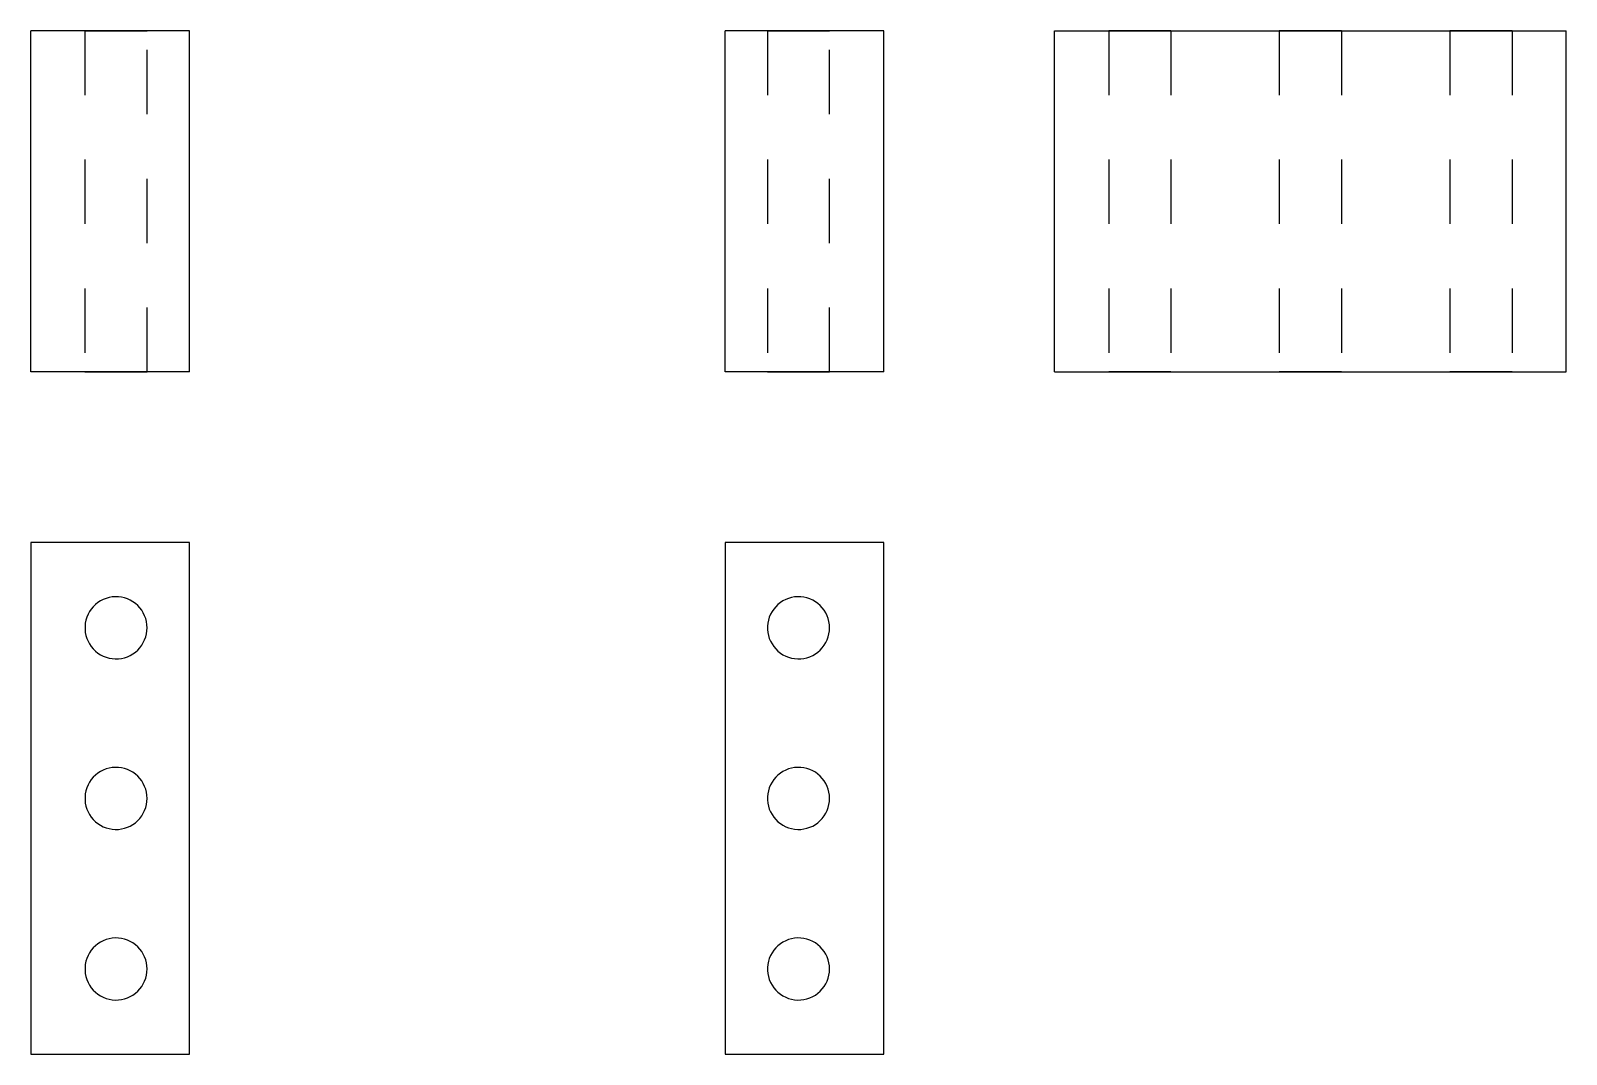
# Model space of a CAD drawing. Extents: x 0 to 2.38, y 0 to 1.59.
import ezdxf

# ---------------------------------------------------------------- set-up
doc = ezdxf.new("R2010")
doc.units = 0
doc.linetypes.add('HIDDEN', pattern=[0.066217, 0.044167, -0.02205])
for name, color, linetype in [('FRONT', 7, 'CONTINUOUS'), ('FRONT_HID', 7, 'HIDDEN'), ('LEFT', 7, 'CONTINUOUS'), ('LEFT_HID', 7, 'HIDDEN'), ('TOP', 7, 'CONTINUOUS')]:
    doc.layers.add(name, color=color, linetype=linetype)

msp = doc.modelspace()

# ---------------------------------------------------------------- linework, layer by layer
at = {"layer": 'FRONT'}
for p, q in [((0.246329, 1.589219), (0, 1.589219)), ((0, 1.05948), (0, 1.589219)), ((0.246329, 1.05948), (0.246329, 1.589219)), ((1.324349, 1.589219), (1.07802, 1.589219)), ((1.07802, 1.05948), (1.07802, 1.589219)), ((1.324349, 1.05948), (1.324349, 1.589219)), ((0.246329, 1.05948), (0, 1.05948)), ((1.324349, 1.05948), (1.07802, 1.05948))]:
    msp.add_line(p, q, dxfattribs=at)
at = {"layer": 'FRONT_HID', "linetype": 'HIDDEN'}
for p, q in [((0.180641, 1.589219), (0.084229, 1.589219)), ((0.084229, 1.589219), (0.180641, 1.589219)), ((0.180641, 1.589219), (0.084229, 1.589219)), ((0.084229, 1.589219), (0.180641, 1.589219)), ((0.180641, 1.589219), (0.084229, 1.589219)), ((0.084229, 1.589219), (0.180641, 1.589219)), ((0.084229, 1.589219), (0.084229, 1.05948)), ((0.084229, 1.589219), (0.084229, 1.05948)), ((0.084229, 1.589219), (0.084229, 1.05948)), ((0.180641, 1.05948), (0.180641, 1.589219)), ((0.180641, 1.05948), (0.180641, 1.589219)), ((0.180641, 1.05948), (0.180641, 1.589219)), ((1.240121, 1.589219), (1.143708, 1.589219)), ((1.143708, 1.589219), (1.240121, 1.589219)), ((1.240121, 1.589219), (1.143708, 1.589219)), ((1.143708, 1.589219), (1.240121, 1.589219)), ((1.240121, 1.589219), (1.143708, 1.589219)), ((1.143708, 1.589219), (1.240121, 1.589219)), ((1.143708, 1.589219), (1.143708, 1.05948)), ((1.143708, 1.589219), (1.143708, 1.05948)), ((1.143708, 1.589219), (1.143708, 1.05948)), ((1.240121, 1.05948), (1.240121, 1.589219)), ((1.240121, 1.05948), (1.240121, 1.589219)), ((1.240121, 1.05948), (1.240121, 1.589219)), ((0.180641, 1.05948), (0.084229, 1.05948)), ((0.084229, 1.05948), (0.180641, 1.05948)), ((0.180641, 1.05948), (0.084229, 1.05948)), ((0.084229, 1.05948), (0.180641, 1.05948)), ((0.180641, 1.05948), (0.084229, 1.05948)), ((0.084229, 1.05948), (0.180641, 1.05948)), ((1.240121, 1.05948), (1.143708, 1.05948)), ((1.143708, 1.05948), (1.240121, 1.05948)), ((1.240121, 1.05948), (1.143708, 1.05948)), ((1.143708, 1.05948), (1.240121, 1.05948)), ((1.240121, 1.05948), (1.143708, 1.05948)), ((1.143708, 1.05948), (1.240121, 1.05948))]:
    msp.add_line(p, q, dxfattribs=at)
at = {"layer": 'LEFT'}
for p, q in [((1.589219, 1.05948), (1.589219, 1.589219)), ((1.589219, 1.589219), (2.383829, 1.589219)), ((2.383829, 1.05948), (2.383829, 1.589219)), ((1.589219, 1.05948), (2.383829, 1.05948))]:
    msp.add_line(p, q, dxfattribs=at)
at = {"layer": 'LEFT_HID', "linetype": 'HIDDEN'}
for p, q in [((1.721654, 1.589219), (1.673448, 1.589219)), ((1.673448, 1.589219), (1.769861, 1.589219)), ((1.721654, 1.589219), (1.673448, 1.589219)), ((1.673448, 1.589219), (1.769861, 1.589219)), ((1.673448, 1.589219), (1.673448, 1.05948)), ((1.673448, 1.589219), (1.673448, 1.05948)), ((1.769861, 1.589219), (1.721654, 1.589219)), ((1.769861, 1.589219), (1.721654, 1.589219)), ((1.769861, 1.589219), (1.769861, 1.05948)), ((1.769861, 1.589219), (1.769861, 1.05948)), ((1.986524, 1.589219), (1.938318, 1.589219)), ((1.938318, 1.589219), (2.03473, 1.589219)), ((1.986524, 1.589219), (1.938318, 1.589219)), ((1.938318, 1.589219), (2.03473, 1.589219)), ((1.938318, 1.589219), (1.938318, 1.05948)), ((1.938318, 1.589219), (1.938318, 1.05948)), ((2.03473, 1.589219), (1.986524, 1.589219)), ((2.03473, 1.589219), (1.986524, 1.589219)), ((2.03473, 1.589219), (2.03473, 1.05948)), ((2.03473, 1.589219), (2.03473, 1.05948)), ((2.251394, 1.589219), (2.203188, 1.589219)), ((2.203188, 1.589219), (2.2996, 1.589219)), ((2.251394, 1.589219), (2.203188, 1.589219)), ((2.203188, 1.589219), (2.2996, 1.589219)), ((2.203188, 1.589219), (2.203188, 1.05948)), ((2.203188, 1.589219), (2.203188, 1.05948)), ((2.2996, 1.589219), (2.251394, 1.589219)), ((2.2996, 1.589219), (2.251394, 1.589219)), ((2.2996, 1.589219), (2.2996, 1.05948)), ((2.2996, 1.589219), (2.2996, 1.05948)), ((1.721654, 1.05948), (1.673448, 1.05948)), ((1.673448, 1.05948), (1.769861, 1.05948)), ((1.721654, 1.05948), (1.673448, 1.05948)), ((1.673448, 1.05948), (1.769861, 1.05948)), ((1.769861, 1.05948), (1.721654, 1.05948)), ((1.769861, 1.05948), (1.721654, 1.05948)), ((1.986524, 1.05948), (1.938318, 1.05948)), ((1.938318, 1.05948), (2.03473, 1.05948)), ((1.986524, 1.05948), (1.938318, 1.05948)), ((1.938318, 1.05948), (2.03473, 1.05948)), ((2.03473, 1.05948), (1.986524, 1.05948)), ((2.03473, 1.05948), (1.986524, 1.05948)), ((2.251394, 1.05948), (2.203188, 1.05948)), ((2.203188, 1.05948), (2.2996, 1.05948)), ((2.251394, 1.05948), (2.203188, 1.05948)), ((2.203188, 1.05948), (2.2996, 1.05948)), ((2.2996, 1.05948), (2.251394, 1.05948)), ((2.2996, 1.05948), (2.251394, 1.05948))]:
    msp.add_line(p, q, dxfattribs=at)
at = {"layer": 'TOP'}
for p, q in [((0.246329, 0.79461), (0, 0.79461)), ((0, 0.79461), (0, 0)), ((0.246329, 0), (0.246329, 0.79461)), ((1.324349, 0.79461), (1.07802, 0.79461)), ((1.07802, 0.79461), (1.07802, 0)), ((1.324349, 0), (1.324349, 0.79461)), ((0.097097, 0.694963), (0.094008, 0.691282)), ((0.100538, 0.698319), (0.097097, 0.694963)), ((0.104295, 0.701315), (0.100538, 0.698319)), ((0.108332, 0.703923), (0.104295, 0.701315)), ((0.112608, 0.706115), (0.108332, 0.703923)), ((0.117082, 0.707871), (0.112608, 0.706115)), ((0.121708, 0.709172), (0.117082, 0.707871)), ((0.126441, 0.710007), (0.121708, 0.709172)), ((0.131233, 0.710366), (0.126441, 0.710007)), ((0.136037, 0.710246), (0.131233, 0.710366)), ((0.140806, 0.709649), (0.136037, 0.710246)), ((0.145491, 0.708579), (0.140806, 0.709649)), ((0.150047, 0.707049), (0.145491, 0.708579)), ((0.154427, 0.705072), (0.150047, 0.707049)), ((0.158589, 0.702669), (0.154427, 0.705072)), ((0.162491, 0.699864), (0.158589, 0.702669)), ((0.166094, 0.696684), (0.162491, 0.699864)), ((0.169363, 0.693161), (0.166094, 0.696684)), ((0.172265, 0.68933), (0.169363, 0.693161)), ((1.156577, 0.694963), (1.153488, 0.691282)), ((1.160017, 0.698319), (1.156577, 0.694963)), ((1.163774, 0.701315), (1.160017, 0.698319)), ((1.167811, 0.703923), (1.163774, 0.701315)), ((1.172088, 0.706115), (1.167811, 0.703923)), ((1.176561, 0.707871), (1.172088, 0.706115)), ((1.181188, 0.709172), (1.176561, 0.707871)), ((1.18592, 0.710007), (1.181188, 0.709172)), ((1.190713, 0.710366), (1.18592, 0.710007)), ((1.195517, 0.710246), (1.190713, 0.710366)), ((1.200285, 0.709649), (1.195517, 0.710246)), ((1.204971, 0.708579), (1.200285, 0.709649)), ((1.209526, 0.707049), (1.204971, 0.708579)), ((1.213907, 0.705072), (1.209526, 0.707049)), ((1.218069, 0.702669), (1.213907, 0.705072)), ((1.221971, 0.699864), (1.218069, 0.702669)), ((1.225574, 0.696684), (1.221971, 0.699864)), ((1.228843, 0.693161), (1.225574, 0.696684)), ((1.231744, 0.68933), (1.228843, 0.693161)), ((0.084767, 0.669359), (0.084289, 0.664578)), ((0.085719, 0.67407), (0.084767, 0.669359)), ((0.087136, 0.678662), (0.085719, 0.67407)), ((0.089003, 0.683091), (0.087136, 0.678662)), ((0.091301, 0.687311), (0.089003, 0.683091)), ((0.094008, 0.691282), (0.091301, 0.687311)), ((0.174771, 0.68523), (0.172265, 0.68933)), ((0.176856, 0.6809), (0.174771, 0.68523)), ((0.1785, 0.676384), (0.176856, 0.6809)), ((0.179685, 0.671727), (0.1785, 0.676384)), ((0.180402, 0.666975), (0.179685, 0.671727)), ((1.144247, 0.669359), (1.143768, 0.664578)), ((1.145199, 0.67407), (1.144247, 0.669359)), ((1.146615, 0.678662), (1.145199, 0.67407)), ((1.148482, 0.683091), (1.146615, 0.678662)), ((1.15078, 0.687311), (1.148482, 0.683091)), ((1.153488, 0.691282), (1.15078, 0.687311)), ((1.23425, 0.68523), (1.231744, 0.68933)), ((1.236335, 0.6809), (1.23425, 0.68523)), ((1.237979, 0.676384), (1.236335, 0.6809)), ((1.239165, 0.671727), (1.237979, 0.676384)), ((1.239881, 0.666975), (1.239165, 0.671727)), ((0.084289, 0.664578), (0.084289, 0.659772)), ((0.084289, 0.659772), (0.084767, 0.65499)), ((0.084767, 0.65499), (0.085719, 0.650279)), ((0.085719, 0.650279), (0.087136, 0.645687)), ((0.087136, 0.645687), (0.089003, 0.641259)), ((0.176856, 0.64345), (0.1785, 0.647966)), ((0.1785, 0.647966), (0.179685, 0.652623)), ((0.179685, 0.652623), (0.180402, 0.657375)), ((0.180641, 0.662175), (0.180402, 0.666975)), ((0.180402, 0.657375), (0.180641, 0.662175)), ((1.143768, 0.664578), (1.143768, 0.659772)), ((1.143768, 0.659772), (1.144247, 0.65499)), ((1.144247, 0.65499), (1.145199, 0.650279)), ((1.145199, 0.650279), (1.146615, 0.645687)), ((1.146615, 0.645687), (1.148482, 0.641259)), ((1.236335, 0.64345), (1.237979, 0.647966)), ((1.237979, 0.647966), (1.239165, 0.652623)), ((1.239165, 0.652623), (1.239881, 0.657375)), ((1.240121, 0.662175), (1.239881, 0.666975)), ((1.239881, 0.657375), (1.240121, 0.662175)), ((0.089003, 0.641259), (0.091301, 0.637038)), ((0.091301, 0.637038), (0.094008, 0.633068)), ((0.094008, 0.633068), (0.097097, 0.629386)), ((0.097097, 0.629386), (0.100538, 0.626031)), ((0.100538, 0.626031), (0.104295, 0.623034)), ((0.104295, 0.623034), (0.108332, 0.620427)), ((0.108332, 0.620427), (0.112608, 0.618234)), ((0.154427, 0.619277), (0.158589, 0.62168)), ((0.158589, 0.62168), (0.162491, 0.624485)), ((0.162491, 0.624485), (0.166094, 0.627665)), ((0.166094, 0.627665), (0.169363, 0.631188)), ((0.169363, 0.631188), (0.172265, 0.635019)), ((0.172265, 0.635019), (0.174771, 0.63912)), ((0.174771, 0.63912), (0.176856, 0.64345)), ((1.148482, 0.641259), (1.15078, 0.637038)), ((1.15078, 0.637038), (1.153488, 0.633068)), ((1.153488, 0.633068), (1.156577, 0.629386)), ((1.156577, 0.629386), (1.160017, 0.626031)), ((1.160017, 0.626031), (1.163774, 0.623034)), ((1.163774, 0.623034), (1.167811, 0.620427)), ((1.167811, 0.620427), (1.172088, 0.618234)), ((1.213907, 0.619277), (1.218069, 0.62168)), ((1.218069, 0.62168), (1.221971, 0.624485)), ((1.221971, 0.624485), (1.225574, 0.627665)), ((1.225574, 0.627665), (1.228843, 0.631188)), ((1.228843, 0.631188), (1.231744, 0.635019)), ((1.231744, 0.635019), (1.23425, 0.63912)), ((1.23425, 0.63912), (1.236335, 0.64345)), ((0.112608, 0.618234), (0.117082, 0.616479)), ((0.117082, 0.616479), (0.121708, 0.615177)), ((0.121708, 0.615177), (0.126441, 0.614343)), ((0.126441, 0.614343), (0.131233, 0.613983)), ((0.131233, 0.613983), (0.136037, 0.614103)), ((0.136037, 0.614103), (0.140806, 0.614701)), ((0.140806, 0.614701), (0.145491, 0.61577)), ((0.145491, 0.61577), (0.150047, 0.617301)), ((0.150047, 0.617301), (0.154427, 0.619277)), ((1.172088, 0.618234), (1.176561, 0.616479)), ((1.176561, 0.616479), (1.181188, 0.615177)), ((1.181188, 0.615177), (1.18592, 0.614343)), ((1.18592, 0.614343), (1.190713, 0.613983)), ((1.190713, 0.613983), (1.195517, 0.614103)), ((1.195517, 0.614103), (1.200285, 0.614701)), ((1.200285, 0.614701), (1.204971, 0.61577)), ((1.204971, 0.61577), (1.209526, 0.617301)), ((1.209526, 0.617301), (1.213907, 0.619277)), ((0.097097, 0.430093), (0.094008, 0.426412)), ((0.100538, 0.433449), (0.097097, 0.430093)), ((0.104295, 0.436445), (0.100538, 0.433449)), ((0.108332, 0.439053), (0.104295, 0.436445)), ((0.112608, 0.441245), (0.108332, 0.439053)), ((0.117082, 0.443001), (0.112608, 0.441245)), ((0.121708, 0.444303), (0.117082, 0.443001)), ((0.126441, 0.445137), (0.121708, 0.444303)), ((0.131233, 0.445496), (0.126441, 0.445137)), ((0.136037, 0.445376), (0.131233, 0.445496)), ((0.140806, 0.444779), (0.136037, 0.445376)), ((0.145491, 0.443709), (0.140806, 0.444779)), ((0.150047, 0.442179), (0.145491, 0.443709)), ((0.154427, 0.440202), (0.150047, 0.442179)), ((0.158589, 0.437799), (0.154427, 0.440202)), ((0.162491, 0.434994), (0.158589, 0.437799)), ((0.166094, 0.431814), (0.162491, 0.434994)), ((0.169363, 0.428291), (0.166094, 0.431814)), ((1.156577, 0.430093), (1.153488, 0.426412)), ((1.160017, 0.433449), (1.156577, 0.430093)), ((1.163774, 0.436445), (1.160017, 0.433449)), ((1.167811, 0.439053), (1.163774, 0.436445)), ((1.172088, 0.441245), (1.167811, 0.439053)), ((1.176561, 0.443001), (1.172088, 0.441245)), ((1.181188, 0.444303), (1.176561, 0.443001)), ((1.18592, 0.445137), (1.181188, 0.444303)), ((1.190713, 0.445496), (1.18592, 0.445137)), ((1.195517, 0.445376), (1.190713, 0.445496)), ((1.200285, 0.444779), (1.195517, 0.445376)), ((1.204971, 0.443709), (1.200285, 0.444779)), ((1.209526, 0.442179), (1.204971, 0.443709)), ((1.213907, 0.440202), (1.209526, 0.442179)), ((1.218069, 0.437799), (1.213907, 0.440202)), ((1.221971, 0.434994), (1.218069, 0.437799)), ((1.225574, 0.431814), (1.221971, 0.434994)), ((1.228843, 0.428291), (1.225574, 0.431814)), ((0.085719, 0.4092), (0.084767, 0.40449)), ((0.087136, 0.413792), (0.085719, 0.4092)), ((0.089003, 0.418221), (0.087136, 0.413792)), ((0.091301, 0.422441), (0.089003, 0.418221)), ((0.094008, 0.426412), (0.091301, 0.422441)), ((0.172265, 0.42446), (0.169363, 0.428291)), ((0.174771, 0.42036), (0.172265, 0.42446)), ((0.176856, 0.41603), (0.174771, 0.42036)), ((0.1785, 0.411514), (0.176856, 0.41603)), ((0.179685, 0.406857), (0.1785, 0.411514)), ((0.180402, 0.402105), (0.179685, 0.406857)), ((1.145199, 0.4092), (1.144247, 0.40449)), ((1.146615, 0.413792), (1.145199, 0.4092)), ((1.148482, 0.418221), (1.146615, 0.413792)), ((1.15078, 0.422441), (1.148482, 0.418221)), ((1.153488, 0.426412), (1.15078, 0.422441)), ((1.231744, 0.42446), (1.228843, 0.428291)), ((1.23425, 0.42036), (1.231744, 0.42446)), ((1.236335, 0.41603), (1.23425, 0.42036)), ((1.237979, 0.411514), (1.236335, 0.41603)), ((1.239165, 0.406857), (1.237979, 0.411514)), ((1.239881, 0.402105), (1.239165, 0.406857)), ((0.084767, 0.40449), (0.084289, 0.399708)), ((0.084289, 0.399708), (0.084289, 0.394902)), ((0.084289, 0.394902), (0.084767, 0.39012)), ((0.084767, 0.39012), (0.085719, 0.38541)), ((0.085719, 0.38541), (0.087136, 0.380817)), ((0.176856, 0.37858), (0.1785, 0.383096)), ((0.1785, 0.383096), (0.179685, 0.387753)), ((0.179685, 0.387753), (0.180402, 0.392505)), ((0.180641, 0.397305), (0.180402, 0.402105)), ((0.180402, 0.392505), (0.180641, 0.397305)), ((1.144247, 0.40449), (1.143768, 0.399708)), ((1.143768, 0.399708), (1.143768, 0.394902)), ((1.143768, 0.394902), (1.144247, 0.39012)), ((1.144247, 0.39012), (1.145199, 0.38541)), ((1.145199, 0.38541), (1.146615, 0.380817)), ((1.236335, 0.37858), (1.237979, 0.383096)), ((1.237979, 0.383096), (1.239165, 0.387753)), ((1.239165, 0.387753), (1.239881, 0.392505)), ((1.240121, 0.397305), (1.239881, 0.402105)), ((1.239881, 0.392505), (1.240121, 0.397305)), ((0.087136, 0.380817), (0.089003, 0.376389)), ((0.089003, 0.376389), (0.091301, 0.372168)), ((0.091301, 0.372168), (0.094008, 0.368198)), ((0.094008, 0.368198), (0.097097, 0.364516)), ((0.097097, 0.364516), (0.100538, 0.361161)), ((0.100538, 0.361161), (0.104295, 0.358164)), ((0.104295, 0.358164), (0.108332, 0.355557)), ((0.158589, 0.35681), (0.162491, 0.359616)), ((0.162491, 0.359616), (0.166094, 0.362796)), ((0.166094, 0.362796), (0.169363, 0.366318)), ((0.169363, 0.366318), (0.172265, 0.370149)), ((0.172265, 0.370149), (0.174771, 0.37425)), ((0.174771, 0.37425), (0.176856, 0.37858)), ((1.146615, 0.380817), (1.148482, 0.376389)), ((1.148482, 0.376389), (1.15078, 0.372168)), ((1.15078, 0.372168), (1.153488, 0.368198)), ((1.153488, 0.368198), (1.156577, 0.364516)), ((1.156577, 0.364516), (1.160017, 0.361161)), ((1.160017, 0.361161), (1.163774, 0.358164)), ((1.163774, 0.358164), (1.167811, 0.355557)), ((1.218069, 0.35681), (1.221971, 0.359616)), ((1.221971, 0.359616), (1.225574, 0.362796)), ((1.225574, 0.362796), (1.228843, 0.366318)), ((1.228843, 0.366318), (1.231744, 0.370149)), ((1.231744, 0.370149), (1.23425, 0.37425)), ((1.23425, 0.37425), (1.236335, 0.37858)), ((0.108332, 0.355557), (0.112608, 0.353364)), ((0.112608, 0.353364), (0.117082, 0.351609)), ((0.117082, 0.351609), (0.121708, 0.350307)), ((0.121708, 0.350307), (0.126441, 0.349473)), ((0.126441, 0.349473), (0.131233, 0.349113)), ((0.131233, 0.349113), (0.136037, 0.349233)), ((0.136037, 0.349233), (0.140806, 0.349831)), ((0.140806, 0.349831), (0.145491, 0.3509)), ((0.145491, 0.3509), (0.150047, 0.352431)), ((0.150047, 0.352431), (0.154427, 0.354407)), ((0.154427, 0.354407), (0.158589, 0.35681)), ((1.167811, 0.355557), (1.172088, 0.353364)), ((1.172088, 0.353364), (1.176561, 0.351609)), ((1.176561, 0.351609), (1.181188, 0.350307)), ((1.181188, 0.350307), (1.18592, 0.349473)), ((1.18592, 0.349473), (1.190713, 0.349113)), ((1.190713, 0.349113), (1.195517, 0.349233)), ((1.195517, 0.349233), (1.200285, 0.349831)), ((1.200285, 0.349831), (1.204971, 0.3509)), ((1.204971, 0.3509), (1.209526, 0.352431)), ((1.209526, 0.352431), (1.213907, 0.354407)), ((1.213907, 0.354407), (1.218069, 0.35681)), ((0.100538, 0.168579), (0.097097, 0.165224)), ((0.104295, 0.171575), (0.100538, 0.168579)), ((0.108332, 0.174183), (0.104295, 0.171575)), ((0.112608, 0.176375), (0.108332, 0.174183)), ((0.117082, 0.178131), (0.112608, 0.176375)), ((0.121708, 0.179433), (0.117082, 0.178131)), ((0.126441, 0.180267), (0.121708, 0.179433)), ((0.131233, 0.180626), (0.126441, 0.180267)), ((0.136037, 0.180506), (0.131233, 0.180626)), ((0.140806, 0.179909), (0.136037, 0.180506)), ((0.145491, 0.17884), (0.140806, 0.179909)), ((0.150047, 0.177309), (0.145491, 0.17884)), ((0.154427, 0.175332), (0.150047, 0.177309)), ((0.158589, 0.172929), (0.154427, 0.175332)), ((0.162491, 0.170124), (0.158589, 0.172929)), ((0.166094, 0.166944), (0.162491, 0.170124)), ((0.169363, 0.163421), (0.166094, 0.166944)), ((1.160017, 0.168579), (1.156577, 0.165224)), ((1.163774, 0.171575), (1.160017, 0.168579)), ((1.167811, 0.174183), (1.163774, 0.171575)), ((1.172088, 0.176375), (1.167811, 0.174183)), ((1.176561, 0.178131), (1.172088, 0.176375)), ((1.181188, 0.179433), (1.176561, 0.178131)), ((1.18592, 0.180267), (1.181188, 0.179433)), ((1.190713, 0.180626), (1.18592, 0.180267)), ((1.195517, 0.180506), (1.190713, 0.180626)), ((1.200285, 0.179909), (1.195517, 0.180506)), ((1.204971, 0.17884), (1.200285, 0.179909)), ((1.209526, 0.177309), (1.204971, 0.17884)), ((1.213907, 0.175332), (1.209526, 0.177309)), ((1.218069, 0.172929), (1.213907, 0.175332)), ((1.221971, 0.170124), (1.218069, 0.172929)), ((1.225574, 0.166944), (1.221971, 0.170124)), ((1.228843, 0.163421), (1.225574, 0.166944)), ((0.085719, 0.14433), (0.084767, 0.13962)), ((0.087136, 0.148922), (0.085719, 0.14433)), ((0.089003, 0.153351), (0.087136, 0.148922)), ((0.091301, 0.157571), (0.089003, 0.153351)), ((0.094008, 0.161542), (0.091301, 0.157571)), ((0.097097, 0.165224), (0.094008, 0.161542)), ((0.172265, 0.159591), (0.169363, 0.163421)), ((0.174771, 0.15549), (0.172265, 0.159591)), ((0.176856, 0.15116), (0.174771, 0.15549)), ((0.1785, 0.146644), (0.176856, 0.15116)), ((0.179685, 0.141987), (0.1785, 0.146644)), ((1.145199, 0.14433), (1.144247, 0.13962)), ((1.146615, 0.148922), (1.145199, 0.14433)), ((1.148482, 0.153351), (1.146615, 0.148922)), ((1.15078, 0.157571), (1.148482, 0.153351)), ((1.153488, 0.161542), (1.15078, 0.157571)), ((1.156577, 0.165224), (1.153488, 0.161542)), ((1.231744, 0.159591), (1.228843, 0.163421)), ((1.23425, 0.15549), (1.231744, 0.159591)), ((1.236335, 0.15116), (1.23425, 0.15549)), ((1.237979, 0.146644), (1.236335, 0.15116)), ((1.239165, 0.141987), (1.237979, 0.146644)), ((0.084767, 0.13962), (0.084289, 0.134838)), ((0.084289, 0.134838), (0.084289, 0.130032)), ((0.084289, 0.130032), (0.084767, 0.12525)), ((0.084767, 0.12525), (0.085719, 0.12054)), ((0.085719, 0.12054), (0.087136, 0.115947)), ((0.1785, 0.118226), (0.179685, 0.122883)), ((0.180402, 0.137235), (0.179685, 0.141987)), ((0.179685, 0.122883), (0.180402, 0.127635)), ((0.180641, 0.132435), (0.180402, 0.137235)), ((0.180402, 0.127635), (0.180641, 0.132435)), ((1.144247, 0.13962), (1.143768, 0.134838)), ((1.143768, 0.134838), (1.143768, 0.130032)), ((1.143768, 0.130032), (1.144247, 0.12525)), ((1.144247, 0.12525), (1.145199, 0.12054)), ((1.145199, 0.12054), (1.146615, 0.115947)), ((1.237979, 0.118226), (1.239165, 0.122883)), ((1.239881, 0.137235), (1.239165, 0.141987)), ((1.239165, 0.122883), (1.239881, 0.127635)), ((1.240121, 0.132435), (1.239881, 0.137235)), ((1.239881, 0.127635), (1.240121, 0.132435)), ((0.087136, 0.115947), (0.089003, 0.111519)), ((0.089003, 0.111519), (0.091301, 0.107298)), ((0.091301, 0.107298), (0.094008, 0.103328)), ((0.094008, 0.103328), (0.097097, 0.099646)), ((0.097097, 0.099646), (0.100538, 0.096291)), ((0.100538, 0.096291), (0.104295, 0.093294)), ((0.162491, 0.094746), (0.166094, 0.097926)), ((0.166094, 0.097926), (0.169363, 0.101449)), ((0.169363, 0.101449), (0.172265, 0.105279)), ((0.172265, 0.105279), (0.174771, 0.10938)), ((0.174771, 0.10938), (0.176856, 0.11371)), ((0.176856, 0.11371), (0.1785, 0.118226)), ((1.146615, 0.115947), (1.148482, 0.111519)), ((1.148482, 0.111519), (1.15078, 0.107298)), ((1.15078, 0.107298), (1.153488, 0.103328)), ((1.153488, 0.103328), (1.156577, 0.099646)), ((1.156577, 0.099646), (1.160017, 0.096291)), ((1.160017, 0.096291), (1.163774, 0.093294)), ((1.221971, 0.094746), (1.225574, 0.097926)), ((1.225574, 0.097926), (1.228843, 0.101449)), ((1.228843, 0.101449), (1.231744, 0.105279)), ((1.231744, 0.105279), (1.23425, 0.10938)), ((1.23425, 0.10938), (1.236335, 0.11371)), ((1.236335, 0.11371), (1.237979, 0.118226)), ((0.104295, 0.093294), (0.108332, 0.090687)), ((0.108332, 0.090687), (0.112608, 0.088495)), ((0.112608, 0.088495), (0.117082, 0.086739)), ((0.117082, 0.086739), (0.121708, 0.085437)), ((0.121708, 0.085437), (0.126441, 0.084603)), ((0.126441, 0.084603), (0.131233, 0.084244)), ((0.131233, 0.084244), (0.136037, 0.084363)), ((0.136037, 0.084363), (0.140806, 0.084961)), ((0.140806, 0.084961), (0.145491, 0.08603)), ((0.145491, 0.08603), (0.150047, 0.087561)), ((0.150047, 0.087561), (0.154427, 0.089537)), ((0.154427, 0.089537), (0.158589, 0.09194)), ((0.158589, 0.09194), (0.162491, 0.094746)), ((1.163774, 0.093294), (1.167811, 0.090687)), ((1.167811, 0.090687), (1.172088, 0.088495)), ((1.172088, 0.088495), (1.176561, 0.086739)), ((1.176561, 0.086739), (1.181188, 0.085437)), ((1.181188, 0.085437), (1.18592, 0.084603)), ((1.18592, 0.084603), (1.190713, 0.084244)), ((1.190713, 0.084244), (1.195517, 0.084363)), ((1.195517, 0.084363), (1.200285, 0.084961)), ((1.200285, 0.084961), (1.204971, 0.08603)), ((1.204971, 0.08603), (1.209526, 0.087561)), ((1.209526, 0.087561), (1.213907, 0.089537)), ((1.213907, 0.089537), (1.218069, 0.09194)), ((1.218069, 0.09194), (1.221971, 0.094746)), ((0, 0), (0.246329, 0)), ((1.07802, 0), (1.324349, 0))]:
    msp.add_line(p, q, dxfattribs=at)

doc.saveas('drawing.dxf')
